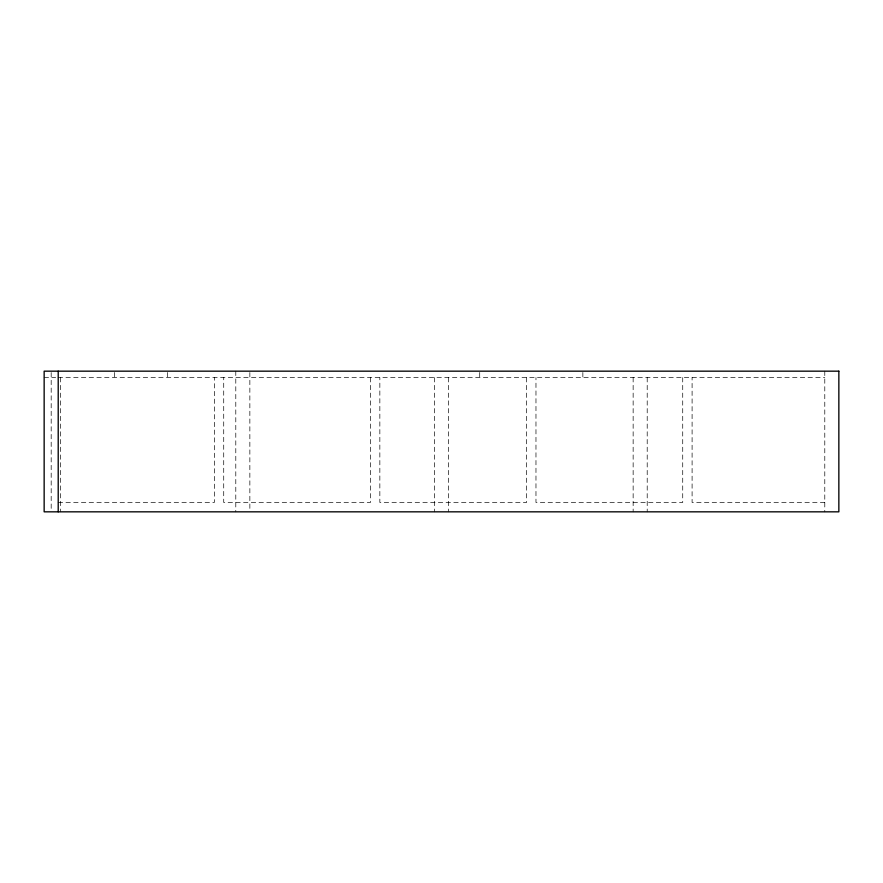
<?xml version="1.0" encoding="UTF-8"?>
<svg xmlns="http://www.w3.org/2000/svg" width="883" height="883" viewBox="0 0 883 883"><rect width="100%" height="100%" fill="white"/><g stroke="black" fill="none" stroke-linecap="round" stroke-linejoin="round"><path stroke-width="0.66" stroke-dasharray="4.42 3.31" d="M44.15 377.593L55.662 377.593M58.212 377.593L824.788 377.593M58.212 502.449L214.337 502.449L214.337 377.593M824.788 502.449L692.095 502.449L692.095 377.593M824.788 371.169L824.788 511.831M682.725 377.593L682.725 502.449L535.97 502.449L535.97 377.593M647.206 377.593L647.206 511.831M633.144 377.593L633.144 511.831M582.857 372.46L582.857 377.593M526.599 377.593L526.599 502.449L379.845 502.449L379.845 377.593M479.712 372.46L479.712 377.593M448.531 377.593L448.531 511.831M434.469 377.593L434.469 511.831M370.474 377.593L370.474 502.449L223.719 502.449L223.719 377.593M249.856 372.549L249.856 510.451M235.794 371.169L235.794 511.831M167.461 372.46L167.461 377.593M114.481 372.46L114.481 377.593M60.563 377.593L60.563 511.831M51.181 372.549L51.181 510.451"/><path stroke-width="1.32" d="M58.212 371.169L58.212 511.831M838.85 371.169L44.15 371.169L44.15 511.831L838.85 511.831L838.85 371.169"/></g></svg>
